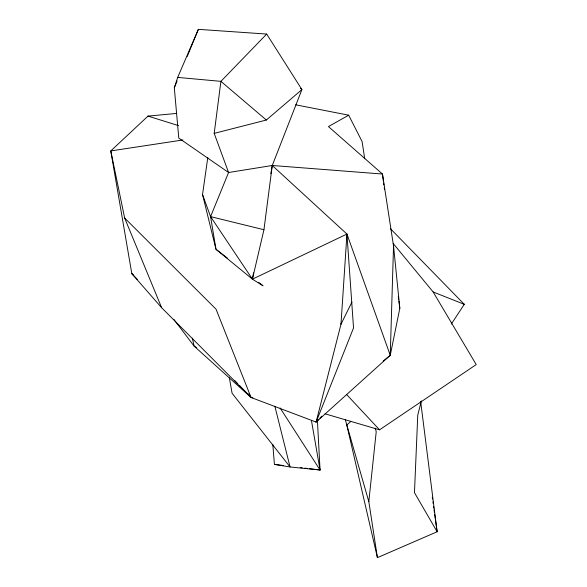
<?xml version="1.0" encoding="UTF-8"?>
<svg xmlns="http://www.w3.org/2000/svg" width="587" height="587" viewBox="0 0 587 587"><rect width="100%" height="100%" fill="white"/><g stroke="black" fill="none" stroke-linecap="round" stroke-linejoin="round"><path stroke-width="0.88" d="M173.774 319.291L194.128 346.117L251.067 397.502L316.1 422.09L390.252 355.289L393.532 245.916L382.475 174.038L328.441 126.579L348.671 115.191L362.098 141.555L364.71 158.747M270.849 173.605L272.265 165.483L301.909 89.591L266.689 34.061L198.362 29.35L177.692 77.403L174.31 87.757L178.778 138.084L228.578 172.512L272.265 165.483L346.946 234.066L340.988 324.185L316.1 422.09L318.638 419.456M420.652 401.479L437.124 531.756L377.419 557.65L368.819 501.636L376.223 431.672L375.203 428.158M263.079 285.825L252.417 279.177L215.987 249.292L210.572 216.625L228.578 172.512L214.196 133.374L220.91 81.351L266.689 34.061M383.238 360.998L390.252 355.289L346.946 234.066L252.417 279.177L263.945 229.73L272.265 165.483L382.475 174.038L383.414 181.302M227.58 258.28L215.987 249.292L202.537 194.554L207.798 157.448M253.518 272.86L252.417 279.177L210.572 216.625L202.537 194.554M390.252 355.289L399.82 308.3L393.532 245.916M421.356 400.906L417.768 415.009L414.466 492.669L437.124 531.756L434.703 514.513M341.539 322.439L340.988 324.185L351.921 302.092M316.1 422.09L353.535 327.942L346.946 234.066M174.31 87.757L177.098 80.984M187.209 56.44L198.362 29.35M451.315 324.031L464.288 304.337L390.604 228.871M319.908 418.135L321.808 416.161M176.702 113.416L148.005 116.101L110.782 150.925L131.811 273.645L161.63 307.713L251.067 397.502L252.872 397.781M350.755 421.466L346.8 425.047L377.419 557.65M214.196 133.374L266.344 120.027L301.909 89.591L300.551 88.402M325.066 413.82L379.554 429.823L476.218 364.586L433.147 291.966L393.18 243.488M182.917 139.97L110.782 150.925L124.657 218.041L161.63 307.713M177.692 77.403L220.91 81.351L266.344 120.027M317.457 421.15L320.054 469.989L290.059 466.966L274.423 464.405L272.808 444.396M274.423 464.405L283.374 465.498M300.368 467.582L302.158 467.802M304.844 468.132L307.529 468.455M309.312 468.675L320.054 469.989L311.404 420.314M295.701 104.809L348.671 115.191M210.572 216.625L263.945 229.73M148.005 116.101L178.565 125.64M433.147 291.966L464.288 304.337L462.651 303.523M196.484 347.526L194.128 346.117L192.345 338.097M258.735 282.457L262.36 285.267M133.212 274.819L131.811 273.645L137.519 279.573M124.657 218.041L216.023 309.151L251.067 397.502L239.65 385.644M234.573 380.369L237.75 383.663M346.528 394.435L379.554 429.823M248.301 393.855L251.067 397.502M280.102 407.95L320.054 469.989M436.361 530.127L437.124 531.756M368.819 501.636L345.325 419.764M274.855 406.248L290.059 466.966L232.085 393.239L229.392 377.918M432.281 497.27L432.538 499.082M432.92 501.804L433.169 503.624M433.558 506.346L433.808 508.159M434.064 509.971L434.446 512.7M383.649 183.115L383.883 184.927M384.236 187.649L384.463 189.462M398.294 296.508L398.646 299.231M398.881 301.043L399.82 308.3"/></g></svg>
